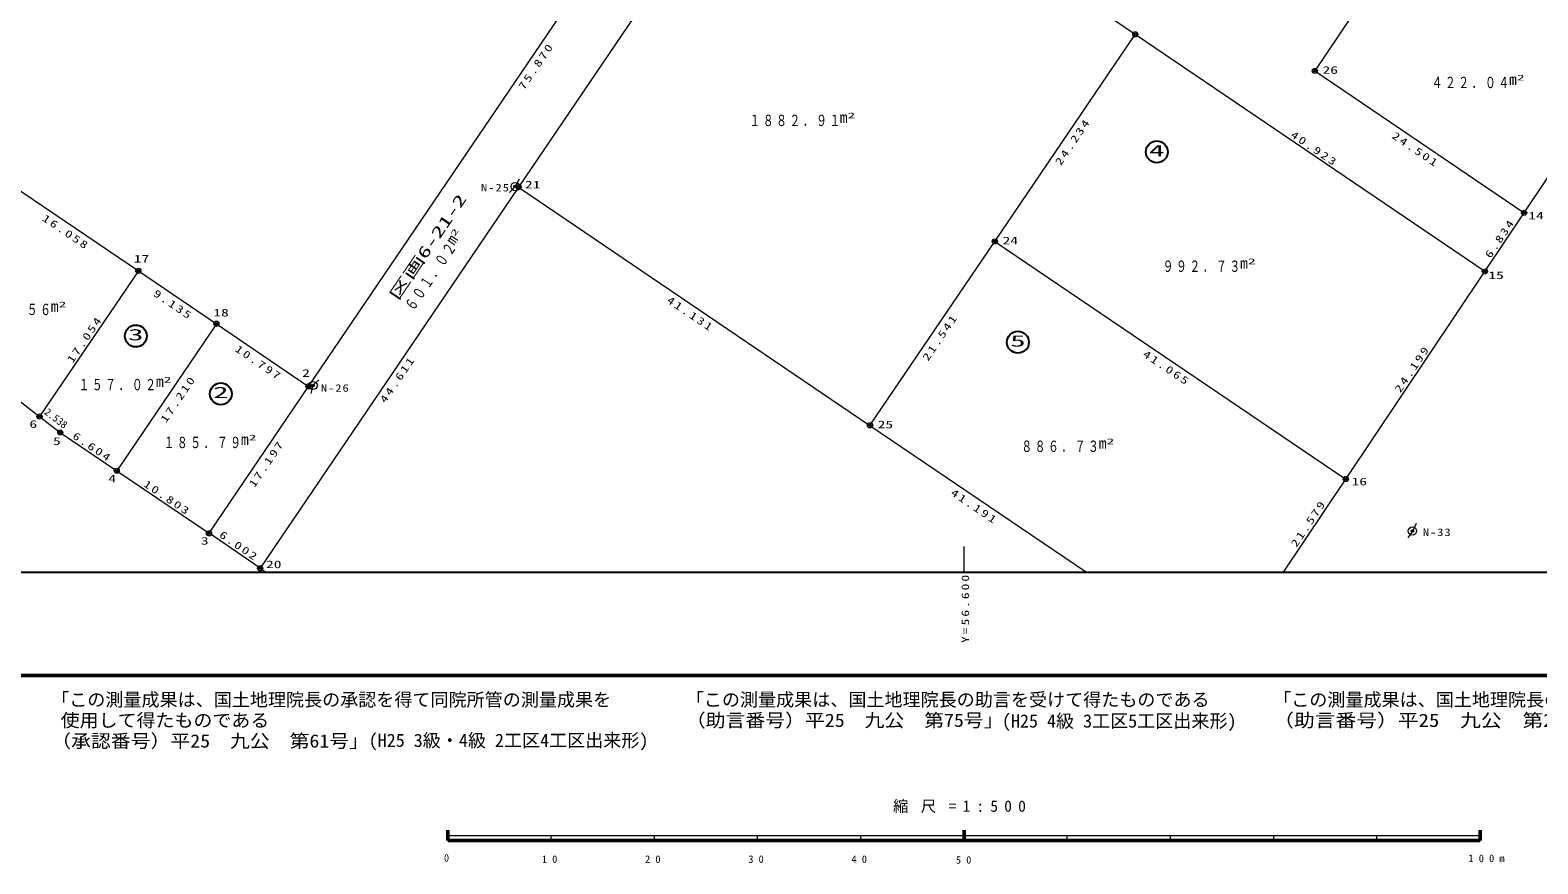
# Model space of a CAD drawing. Units: millimetres at full size, sheet at 1:500; details may follow other scales. Extents: x 56386042 to 56854500, y 25771750 to 26117216.
# Drawn here: x 56509521 to 56655588, y 25771750 to 25852516 of the extents above; entities that cross this region are included whole.
import ezdxf
from ezdxf.enums import TextEntityAlignment as Align

# ---------------------------------------------------------------- set-up
doc = ezdxf.new("R2010")
doc.units = ezdxf.units.MM
doc.header["$LTSCALE"] = 500
doc.header["$PDMODE"] = 32
doc.header["$PDSIZE"] = 250
doc.layers.add('レイヤ1', color=7, linetype='Continuous', lineweight=13)
doc.layers.add('基準点', color=7, linetype='Continuous', lineweight=13)
doc.styles.add('ＭＳ ゴシック', font='')
doc.styles.add('ＭＳ 明朝', font='')
doc.styles.get('ＭＳ ゴシック').set_extended_font_data('MS Gothic')
doc.styles.get('ＭＳ 明朝').set_extended_font_data('MS Mincho')

msp = doc.modelspace()

# ---------------------------------------------------------------- linework, layer by layer
at = {"layer": 'レイヤ1'}
for p, q in [((56536494, 25818007), (56579079, 25880798)), ((56582525, 25875180), (56556836, 25837307)), ((56616586, 25852107), (56582525, 25875180)), ((56642027.4, 25860551.2), (56633977, 25848567)), ((56602984, 25832050), (56616586, 25852107)), ((56650456, 25829140), (56616586, 25852107)), ((56654257, 25834819), (56665267, 25851290)), ((56633977, 25848567), (56654257, 25834819)), ((56506710, 25838211), (56520002, 25829201)), ((56556836, 25837307), (56531802, 25800382)), ((56556836, 25837307), (56590883, 25814229)), ((56650456, 25829140), (56654257, 25834819)), ((56590883, 25814229), (56602984, 25832050)), ((56602984, 25832050), (56636992, 25809032)), ((56520002, 25829201), (56510430, 25815087)), ((56520002, 25829201), (56527566, 25824079)), ((56636992, 25809032), (56650456, 25829140)), ((56497720, 25824935), (56510430, 25815087)), ((56527566, 25824079), (56517908, 25809835)), ((56527566, 25824079), (56536494, 25818007)), ((56526848, 25803770), (56536494, 25818007)), ((56510430, 25815087), (56512440, 25813538)), ((56512440, 25813538), (56517908, 25809835)), ((56590883, 25814229), (56611864, 25800000)), ((56517908, 25809835), (56526848, 25803770)), ((56630935.7, 25800000), (56636992, 25809032)), ((56531802, 25800382), (56526848, 25803770)), ((56531802, 25800382), (56532365.8, 25800000)), ((56550000, 25774500), (56650000, 25774500)), ((56560000, 25774000), (56560000, 25774500)), ((56570000, 25774000), (56570000, 25774500)), ((56580000, 25774000), (56580000, 25774500)), ((56590000, 25774000), (56590000, 25774500)), ((56610000, 25774000), (56610000, 25774500)), ((56620000, 25774000), (56620000, 25774500)), ((56630000, 25774000), (56630000, 25774500)), ((56640000, 25774000), (56640000, 25774500))]:
    msp.add_line(p, q, dxfattribs=at)
at = {"layer": 'レイヤ1', "lineweight": 18}
msp.add_line((56600000, 25800000), (56600000, 25802500), dxfattribs=at)
at = {"layer": 'レイヤ1', "lineweight": 25}
msp.add_line((56400000, 25800000), (56800000, 25800000), dxfattribs=at)
at = {"layer": 'レイヤ1', "lineweight": 50}
for p, q in [((56390000, 25790000), (56810000, 25790000)), ((56550000, 25774000), (56550000, 25775000)), ((56650000.1, 25774000), (56550000, 25774000)), ((56600000, 25774000), (56600000, 25775000)), ((56650000.1, 25775000), (56650000.1, 25774000))]:
    msp.add_line(p, q, dxfattribs=at)
at = {"layer": 'レイヤ1'}
for centre in [(56616586, 25852107), (56633977, 25848567), (56556836, 25837307), (56654257, 25834819), (56602984, 25832050), (56520002, 25829201), (56650456, 25829140), (56527566, 25824079), (56536494, 25818007), (56510430, 25815087), (56590883, 25814229), (56512440, 25813538), (56517908, 25809835), (56636992, 25809032), (56526848, 25803770), (56531802, 25800382)]:
    msp.add_circle(centre, 250, dxfattribs=at)
at = {"layer": 'レイヤ1', "lineweight": 25}
for centre in [(56618666.5, 25840722.4), (56519754.4, 25822887), (56605217, 25822282.1), (56527993, 25817285.1)]:
    msp.add_circle(centre, 1060.7, dxfattribs=at)
at = {"layer": 'レイヤ1'}
for p in [(56616586, 25852107), (56633977, 25848567), (56556836, 25837307), (56654257, 25834819), (56602984, 25832050), (56520002, 25829201), (56650456, 25829140), (56527566, 25824079), (56536494, 25818007), (56510430, 25815087), (56512440, 25813538), (56590883, 25814229), (56517908, 25809835), (56636992, 25809032), (56526848, 25803770), (56531802, 25800382)]:
    msp.add_point(p, dxfattribs=at)
at = {"layer": '基準点'}
for p, q in [((56556894.1, 25838068.7), (56556515.7, 25837363.8)), ((56556515.7, 25837363.8), (56555945.3, 25836802.9)), ((56536921.2, 25818092.4), (56536706.1, 25817321.9)), ((56537491.5, 25818653.4), (56536921.2, 25818092.4)), ((56643785.4, 25804716.2), (56643438.6, 25803995.3)), ((56643438.6, 25803995.3), (56642984.7, 25803336.5))]:
    msp.add_line(p, q, dxfattribs=at)
for centre in [(56556516, 25837364), (56536921, 25818092), (56643439, 25803995)]:
    msp.add_circle(centre, 400, dxfattribs=at)
for p in [(56556516, 25837364), (56536921, 25818092), (56643439, 25803995)]:
    msp.add_point(p, dxfattribs=at)

# ---------------------------------------------------------------- texts
at = {"layer": 'レイヤ1', "style": 'ＭＳ ゴシック'}
for s, height, width, p in [('26', 733.1, 1.5, (56634727.5, 25848067)), ('2', 549.9, 2, (56653547.9, 25847479.4)), ('2', 549.9, 2, (56588710.1, 25843804.9)), ('4', 1100, 2, (56617916.5, 25839972.4)), ('21', 733.1, 1.5, (56557461.6, 25836960.1)), ('14', 733.1, 1.5, (56654664.2, 25833952.8)), ('24', 733.1, 1.5, (56603734.5, 25831550)), ('17', 733.1, 1.5, (56519558.4, 25829786.5)), ('2', 549.9, 2, (56627496.5, 25829679.2)), ('15', 733.1, 1.5, (56650794.6, 25828182.3)), ('2', 549.9, 2, (56512275.9, 25825495.4)), ('18', 733.1, 1.5, (56527267.2, 25824556)), ('3', 1100, 2, (56519004.4, 25822137)), ('5', 1100, 2, (56604467, 25821532.1)), ('2', 549.9, 2, (56522457.6, 25818208.7)), ('2', 733.1, 1.5, (56535871.1, 25818705)), ('2', 1100, 2, (56527243, 25816535.1)), ('6', 733.1, 1.5, (56509448.7, 25813769.2)), ('25', 733.1, 1.5, (56591633.5, 25813729)), ('5', 733.1, 1.5, (56511737.1, 25812108.9)), ('2', 549.9, 2, (56530696.1, 25812606.8)), ('2', 549.9, 2, (56613797.7, 25812236.4)), ('4', 733.1, 1.5, (56517093.8, 25808489.4)), ('16', 733.1, 1.5, (56637544.8, 25808202.5)), ('3', 733.1, 1.5, (56526061.6, 25802452.2)), ('20', 733.1, 1.5, (56532370.3, 25800175.5)), (' 使用して得たものである', 1283, 1.05, (56511558.9, 25784628.9)), ('（助言番号）平25\u3000九公\u3000第75号」', 1283, 1.1, (56573038.4, 25784632)), ('（助言番号）平25\u3000九公\u3000第246号」', 1283, 1.15, (56629948.1, 25784628.9)), ('（承認番号）平25\u3000九公\u3000第61号」', 1283, 1.1, (56511558.9, 25782628.9))]:
    msp.add_text(s, height=height, dxfattribs=dict(at, width=width)).set_placement(p, align=Align.BOTTOM_LEFT)
at = {"layer": 'レイヤ1'}
for s, height, style, p in [('m', 1100, 'ＭＳ ゴシック', (56652797.9, 25846879.4)), ('m', 1100, 'ＭＳ ゴシック', (56587960.1, 25843204.9)), ('m', 1100, 'ＭＳ ゴシック', (56626746.5, 25829079.2)), ('m', 1100, 'ＭＳ ゴシック', (56511525.9, 25824895.4)), ('m', 1100, 'ＭＳ ゴシック', (56521707.6, 25817608.7)), ('m', 1100, 'ＭＳ ゴシック', (56529946.1, 25812006.8)), ('m', 1100, 'ＭＳ ゴシック', (56613047.7, 25811636.4)), ('「この測量成果は、国土地理院長の承認を得て同院所管の測量成果を', 1283, 'ＭＳ ゴシック', (56511558.9, 25786628.9)), ('「この測量成果は、国土地理院長の助言を受けて得たものである', 1283, 'ＭＳ ゴシック', (56573038.4, 25786632)), ('「この測量成果は、国土地理院長の助言を受けて得たものである', 1283, 'ＭＳ ゴシック', (56629948.1, 25786628.9)), ('(H25 4級 3工区5工区出来形)', 1283, 'ＭＳ 明朝', (56603669.2, 25784569.3)), ('(H25 3級・4級 2工区4工区出来形)', 1283, 'ＭＳ 明朝', (56542318, 25782690.5))]:
    msp.add_text(s, height=height, dxfattribs=dict(at, style=style)).set_placement(p, align=Align.BOTTOM_LEFT)
at = {"layer": 'レイヤ1', "style": 'ＭＳ ゴシック'}
for s, height, width, p in [('区画6-21-2', 1100, 1.6, (56545411.1, 25826063.2)), ('2', 549.9, 2, (56550786.6, 25832385.8))]:
    msp.add_text(s, height=height, rotation=55.855, dxfattribs=dict(at, width=width)).set_placement(p, align=Align.BOTTOM_LEFT)
for s, height, rotation, p in [('m', 1100, 55.855, (56550862.2, 25831428.4)), ('2.538', 733.1, 322.38, (56510683, 25815210.7)), ('0', 733.1, 359.999, (56549610.7, 25771742.4))]:
    msp.add_text(s, height=height, rotation=rotation, dxfattribs=at).set_placement(p, align=Align.BOTTOM_LEFT)
at = {"layer": 'レイヤ1', "attachment_point": 7, "style": 'ＭＳ ゴシック'}
for s, insert, char_height, rotation in [('\\T1.3;\\W1.35;75.870', (56557376.4, 25846659.9), 733.1, 55.855), ('\\T1.3;\\W1.35;24.234', (56609375, 25839335.9), 733.1, 55.856), ('\\T1.3;\\W1.35;40.923', (56631564.1, 25842192.1), 733.1, 325.859), ('\\T1.3;\\W1.35;24.501', (56641374.3, 25842102.5), 733.1, 325.866), ('\\T1.3;\\W1.35;16.058', (56510613.3, 25834115.4), 733.1, 325.869), ('\\T1.29;\\W1.35;6.834', (56651022.2, 25830345.6), 733.1, 56.205), ('\\T1.23;\\W0.7;６０１．０２', (56546652.6, 25825221.2), 1100, 55.855), ('\\T1.29;\\W1.35;9.135', (56521372.3, 25826823.8), 733.1, 325.896), ('\\T1.3;\\W1.35;41.131', (56571116.8, 25826177.4), 733.1, 325.869), ('\\T1.3;\\W1.35;21.541', (56596521.9, 25820397.1), 733.1, 55.822), ('\\T1.3;\\W1.35;17.054', (56513647.3, 25820187.2), 733.1, 55.855), ('\\T1.3;\\W1.35;10.797', (56529287.9, 25821456.7), 733.1, 325.78), ('\\T1.3;\\W1.35;24.199', (56642271.6, 25817318.2), 733.1, 56.194), ('\\T1.3;\\W1.35;44.611', (56543953, 25816311.6), 733.1, 55.864), ('\\T1.3;\\W1.35;41.065', (56617245, 25820948.5), 733.1, 325.908), ('\\T1.3;\\W1.35;17.210', (56522698.1, 25814411.7), 733.1, 55.861), ('\\T1.29;\\W1.35;6.604', (56513547.4, 25813029.6), 733.1, 325.894), ('\\T1.3;\\W1.35;17.197', (56531262.2, 25808145.7), 733.1, 55.881), ('\\T1.3;\\W1.35;10.803', (56520421.4, 25808371.5), 733.1, 325.847), ('\\T1.3;\\W1.35;41.191', (56598630.9, 25807524.6), 733.1, 325.855), ('\\T1.3;\\W1.35;21.579', (56632219.7, 25802357.6), 733.1, 56.157), ('\\T1.29;\\W1.35;6.002', (56527757.1, 25803451), 733.1, 325.632), ('\\T1.31;\\W1.3;Y=56.600', (56600500, 25793150), 733.1, 90), ('\\T1.8;縮尺=1:500', (56593102.7, 25776667.1), 1100, 359.999), ('\\T2;10', (56559095.7, 25771824.6), 733.1, 359.999), ('\\T2;20', (56569095.7, 25771824.6), 733.1, 359.999), ('\\T2;30', (56579095.7, 25771824.6), 733.1, 359.999), ('\\T2;40', (56589095.8, 25771824.6), 733.1, 359.999), ('\\T2;50', (56599209, 25771750.4), 733.1, 359.999), ('\\T2;100m', (56648867.4, 25771906.8), 733.1, 359.999)]:
    msp.add_mtext(s, dxfattribs=dict(at, insert=insert, char_height=char_height, rotation=rotation))
at = {"layer": 'レイヤ1', "char_height": 1100, "attachment_point": 7, "style": 'ＭＳ ゴシック'}
for s, insert in [('\\T1.23;\\W0.7;４２２．０４', (56645297.9, 25846879.4)), ('\\T1.23;\\W0.7;１８８２．９１', (56579210.1, 25843204.9)), ('\\T1.23;\\W0.7;９９２．７３', (56619246.5, 25829079.2)), ('\\T1.23;\\W0.7;２６５．５６', (56504025.9, 25824895.4)), ('\\T1.23;\\W0.7;１５７．０２', (56514207.6, 25817608.7)), ('\\T1.23;\\W0.7;１８５．７９', (56522446.1, 25812006.8)), ('\\T1.23;\\W0.7;８８６．７３', (56605547.7, 25811636.4))]:
    msp.add_mtext(s, dxfattribs=dict(at, insert=insert))
at = {"layer": '基準点', "char_height": 733.1, "attachment_point": 7, "style": 'ＭＳ ゴシック'}
for s, insert in [('\\T1.17;\\W1.2;N-25', (56553205.6, 25836878.3)), ('\\T1.17;\\W1.2;N-26', (56537684.5, 25817465.6)), ('\\T1.17;\\W1.2;N-33', (56644439.5, 25803495))]:
    msp.add_mtext(s, dxfattribs=dict(at, insert=insert))

doc.saveas('drawing.dxf')
